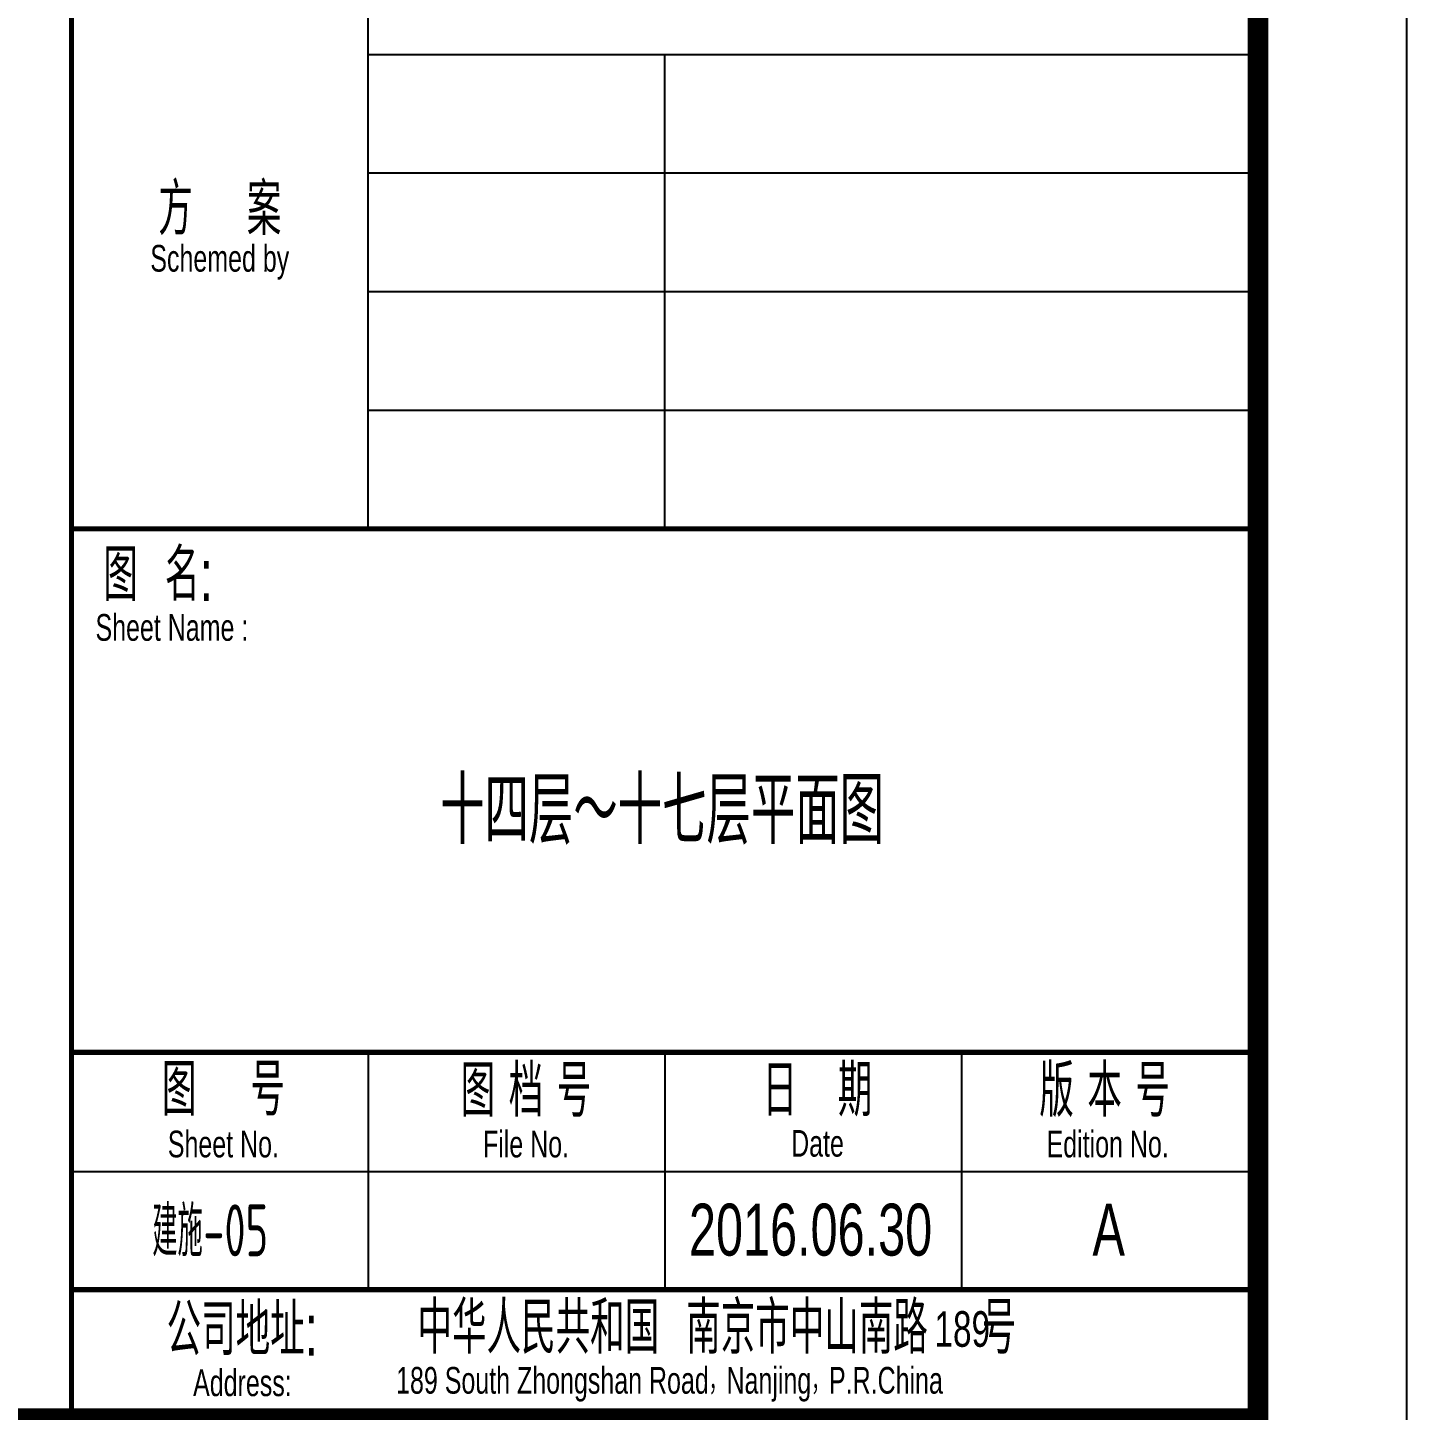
# Model space of a CAD drawing. Extents: x -59851 to 653804, y -249523 to 437614.
# Drawn here: x 14971 to 24267, y -70249 to -60925 of the extents above; entities that cross this region are included whole.
import ezdxf
from ezdxf.enums import TextEntityAlignment as Align

# ---------------------------------------------------------------- set-up
doc = ezdxf.new("R2010")
doc.units = 0
doc.header["$LTSCALE"] = 1000
doc.header["$MEASUREMENT"] = 0
for name, color, linetype in [('LABEL_FIXBOX_PM', 7, 'Continuous'), ('LABEL_FIXTXT_PM', 3, 'Continuous'), ('LABEL_TXT_PM', 1, 'Continuous'), ('PUB_TEXT', 7, 'Continuous')]:
    doc.layers.add(name, color=color, linetype=linetype)
doc.styles.add('LABEL_FIXTXT_PM', font='pm_njadri_r.shx', dxfattribs={"width": 0.7, "bigfont": 'pm_njadri_hztxt.shx'})
doc.styles.add('LABEL_TXT_PM', font='pm_njadri_romans1.shx', dxfattribs={"width": 0.7, "bigfont": 'pm_njadri_hztxt.shx'})
doc.styles.get("Standard").update_dxf_attribs({"font": 'gbenor.shx', "width": 0.7, "bigfont": 'gbcbig.shx'})

# ---------------------------------------------------------------- blocks, each defined once
blk = doc.blocks.new('PMSheet_A1_20150113_5-3892016032414355901')
at = {"layer": 'LABEL_FIXBOX_PM'}
for p, q in [((770.9999999999998, 70.00000000000021), (770.9999999999998, 186.0000000000001)), ((790.9999999999998, 70.00000000000007), (790.9999999999998, 102.0000000000001)), ((770.9999999999998, 94.00000000000021), (831.0000000000003, 94.00000000000007)), ((770.9999999999998, 86.0000000000003), (831.0000000000003, 86.00000000000007)), ((770.9999999999998, 78.00000000000021), (831.0000000000003, 78.00000000000007)), ((751, 41.00000000000007), (751, 34.00000000000007)), ((771, 34.70000000000007), (770.9999999999998, 18.70000000000007)), ((791, 34.70000000000007), (790.9999999999998, 18.70000000000007)), ((811, 34.70000000000007), (810.9999999999998, 18.70000000000007)), ((751, 33.00000000000007), (751, 26.00000000000007)), ((830.9863040630127, 26.64139170119655), (750.8832155466647, 26.6413917011967)), ((751.3467729936677, 18.64139170119655), (750.8832155466647, 18.64139170119662))]:
    blk.add_line(p, q, dxfattribs=at)
blk.add_lwpolyline([(0, 594), (841, 594), (841, 7.275957614183426e-14), (0, 0)], close=True, dxfattribs=at)
at = {"layer": 'LABEL_FIXBOX_PM', "const_width": 1.4}
blk.add_lwpolyline([(831, 583.9999999999999), (25, 584), (24.99999999999942, 10.00000000000015), (831, 10.00000000000007)], close=True, dxfattribs=at)
at = {"layer": 'LABEL_FIXBOX_PM', "const_width": 0.35}
for points in [[(751, 10.00000000000007), (751, 583.9999999999999)], [(751.0000000000003, 70.00000000000007), (831.0000000000003, 70.00000000000007)], [(751, 34.70000000000007), (831, 34.70000000000007)], [(751, 18.70000000000007), (831, 18.70000000000007)]]:
    blk.add_lwpolyline(points, dxfattribs=at)
at = {"layer": 'LABEL_FIXBOX_PM'}
blk.add_lwpolyline([(770.9999999999998, 102.0000000000001), (831.0000000000003, 102.0000000000001)], dxfattribs=at)
at = {"layer": 'LABEL_FIXTXT_PM', "style": 'LABEL_FIXTXT_PM', "width": 0.7}
for s, height, p in [('方    案', 3.5, (761.0000000000003, 91.75285375648178)), ('Schemed by', 1.8, (761.0000000000003, 88.02183329568943)), ('图  名:', 3.5, (756.8480879226388, 67.08612305086645)), ('图    号', 3.5, (761.2438695494808, 32.28612305086652)), ('图 档 号', 3.5, (781.6481077556473, 32.28612305086652)), ('日   期', 3.5, (801.3008552390494, 32.28612305086637)), ('版 本 号', 3.5, (820.6585665128578, 32.28612305086652)), ('Sheet No.', 1.8, (761.2438695494808, 28.55510259007475)), ('File No.', 1.8, (781.6481077556473, 28.55510259007475)), ('Date', 1.8, (801.3008552390494, 28.5551025900746)), ('Edition No.', 1.8, (820.8636281933217, 28.55510259007475)), ('公司地址:', 3.5, (762.526711538664, 16.18612305086724)), ('中华人民共和国  南京市中山南路    号', 3.5, (794.5194197007257, 16.31747299610295)), ('Address:', 1.8, (762.526711538664, 12.45510259007489))]:
    blk.add_text(s, height=height, dxfattribs=at).set_placement(p, align=Align.MIDDLE)
for s, p in [('Sheet Name :', (752.6209322721136, 63.35510259007468)), ('189 South Zhongshan Road，Nanjing，P.R.China', (772.8892087542393, 12.5864525353106))]:
    blk.add_text(s, height=1.8, dxfattribs=at).set_placement(p, align=Align.MIDDLE_LEFT)
blk.add_text('189', height=2.4, dxfattribs=at).set_placement((809.1869049702533, 14.84816732881627))
at = {"layer": 'LABEL_TXT_PM', "style": 'LABEL_TXT_PM'}
for tag, height, width, p in [('修改图应说明理由', 4.5, 0.7, (788.3527573462349, 468.8000002302985)), ('出图章签名', 4.5, 0.7, (759.4576240145989, 338.0876217647297)), ('建设单位_U01', 4.5, 0.7, (800.9, 212.1409806592215)), ('建设单位', 4.5, 0.7, (800.9, 210.196966413124)), ('建设单位_D01', 4.5, 0.7, (800.9, 207.4028603965614)), ('项目名称_U01', 4.5, 0.7, (800.9, 200.423405518617)), ('项目名称', 4.5, 0.7, (800.9, 198.1938411146036)), ('项目名称_D01', 4.5, 0.7, (800.9, 195.2969664844489)), ('设计编号', 4.5, 0.6, (780.7578106115715, 187.8968758382629)), ('分项号', 4.5, 0.6, (820.2578106115715, 187.9968758382629)), ('项目经理签名', 4.5, 0.7, (810.1767543742553, 172.2645661011481)), ('项目经理', 4.5, 0.7, (780.2578106115715, 171.9968758382629)), ('审定', 4.5, 0.7, (780.2578106115715, 163.8968758382629)), ('审定签名', 4.5, 0.7, (810.1767543742553, 164.1645661011482)), ('审核', 4.5, 0.7, (780.2578106115715, 155.9968758382629)), ('审核签名', 4.5, 0.7, (810.1767543742553, 156.2645661011481)), ('项目负责', 4.5, 0.7, (780.2578106115715, 147.9968758382629)), ('项目负责签名', 4.5, 0.7, (810.1767543742553, 148.2645661011481)), ('专业负责', 4.5, 0.7, (780.2578106115715, 139.9968758382629)), ('专业负责签名', 4.5, 0.7, (810.1767543742553, 140.2645661011481)), ('校对签名', 4.5, 0.7, (810.1767543742553, 132.1645661011482)), ('校对', 4.5, 0.7, (780.2578106115715, 131.8968758382629)), ('设计', 4.5, 0.7, (780.2578106115715, 123.9968758382629)), ('设计签名', 4.5, 0.7, (810.1767543742553, 124.2645661011482)), ('绘制', 4.5, 0.7, (780.2578106115715, 115.8968758382629)), ('绘制签名', 4.5, 0.7, (810.1767543742553, 116.1645661011482)), ('方案_01', 4.5, 0.7, (780.2578106115715, 95.89687583826286)), ('方案_01签名', 4.5, 0.7, (810.1767543742553, 96.16456610114815)), ('方案_02', 4.5, 0.7, (780.2578106115715, 87.89687583826286)), ('方案_02签名', 4.5, 0.7, (810.1767543742553, 88.16456610114815)), ('方案_03', 4.5, 0.7, (780.2859341218744, 79.89687410125836)), ('方案_03签名', 4.5, 0.7, (810.2048778845583, 80.16456436414366)), ('方案_04', 4.5, 0.7, (780.2578106115715, 71.89687583826286)), ('方案_04签名', 4.5, 0.7, (810.1767543742553, 72.16456610114815)), ('图名_U02', 4.5, 0.7, (790.4995326305001, 60.19999965774634)), ('图名_U01', 4.5, 0.7, (790.4995326305001, 54.19999857040541)), ('图名', 4.5, 0.7, (790.4999994914999, 47.95548575023815)), ('图名_D01', 4.5, 0.7, (790.4995326305001, 42.39999965774634)), ('图名_D02', 4.5, 0.7, (790.4995326305001, 36.99999965774634)), ('图号', 3.5, 0.7, (760.9671832468131, 20.95312731177117)), ('图档号', 3.5, 0.7, (781.0999994915, 20.95312731177117)), ('日期', 3.5, 0.7, (801.0671832468131, 20.95312731177117)), ('版本号', 3.5, 0.7, (820.2671832468131, 20.95312731177117))]:
    blk.add_attdef(tag, text='', height=height, dxfattribs=dict(at, width=width)).set_placement(p, align=Align.CENTER)
blk = doc.blocks.new('zhonghaituqian033103dong')
at = {"layer": 'LABEL_TXT_PM', "style": 'LABEL_TXT_PM', "width": 0.7}
for s, p in [('2016.06.30', (26427.20596312685, 178567.4561919649)), ('A', (28437.20596312685, 178567.4561919649))]:
    blk.add_text(s, height=350, dxfattribs=at).set_placement(p, align=Align.MIDDLE)

msp = doc.modelspace()

# ---------------------------------------------------------------- block references
at = {"xscale": 100, "yscale": 100, "zscale": 100}
msp.add_blockref('PMSheet_A1_20150113_5-3892016032414355901', (-59833.37424907216, -71305.35606502413), dxfattribs=at)
msp.add_blockref('zhonghaituqian033103dong', (-6177.298496108153, -247597.968451933))

# ---------------------------------------------------------------- texts
at = {"layer": 'LABEL_TXT_PM', "style": 'LABEL_TXT_PM', "width": 0.7}
msp.add_text('十四层～十七层平面图', height=450, dxfattribs=at).set_placement((19248.92206624663, -66184.49516143007), align=Align.MIDDLE)
at = {"layer": 'PUB_TEXT', "width": 0.7}
for s, height, p in [('建施', 337.5886524822695, (15811.6543252914, -69210.39635528065)), ('-05', 350, (16155.69687848288, -69210.39635528065))]:
    msp.add_text(s, height=height, dxfattribs=at).set_placement(p)

doc.saveas('drawing.dxf')
